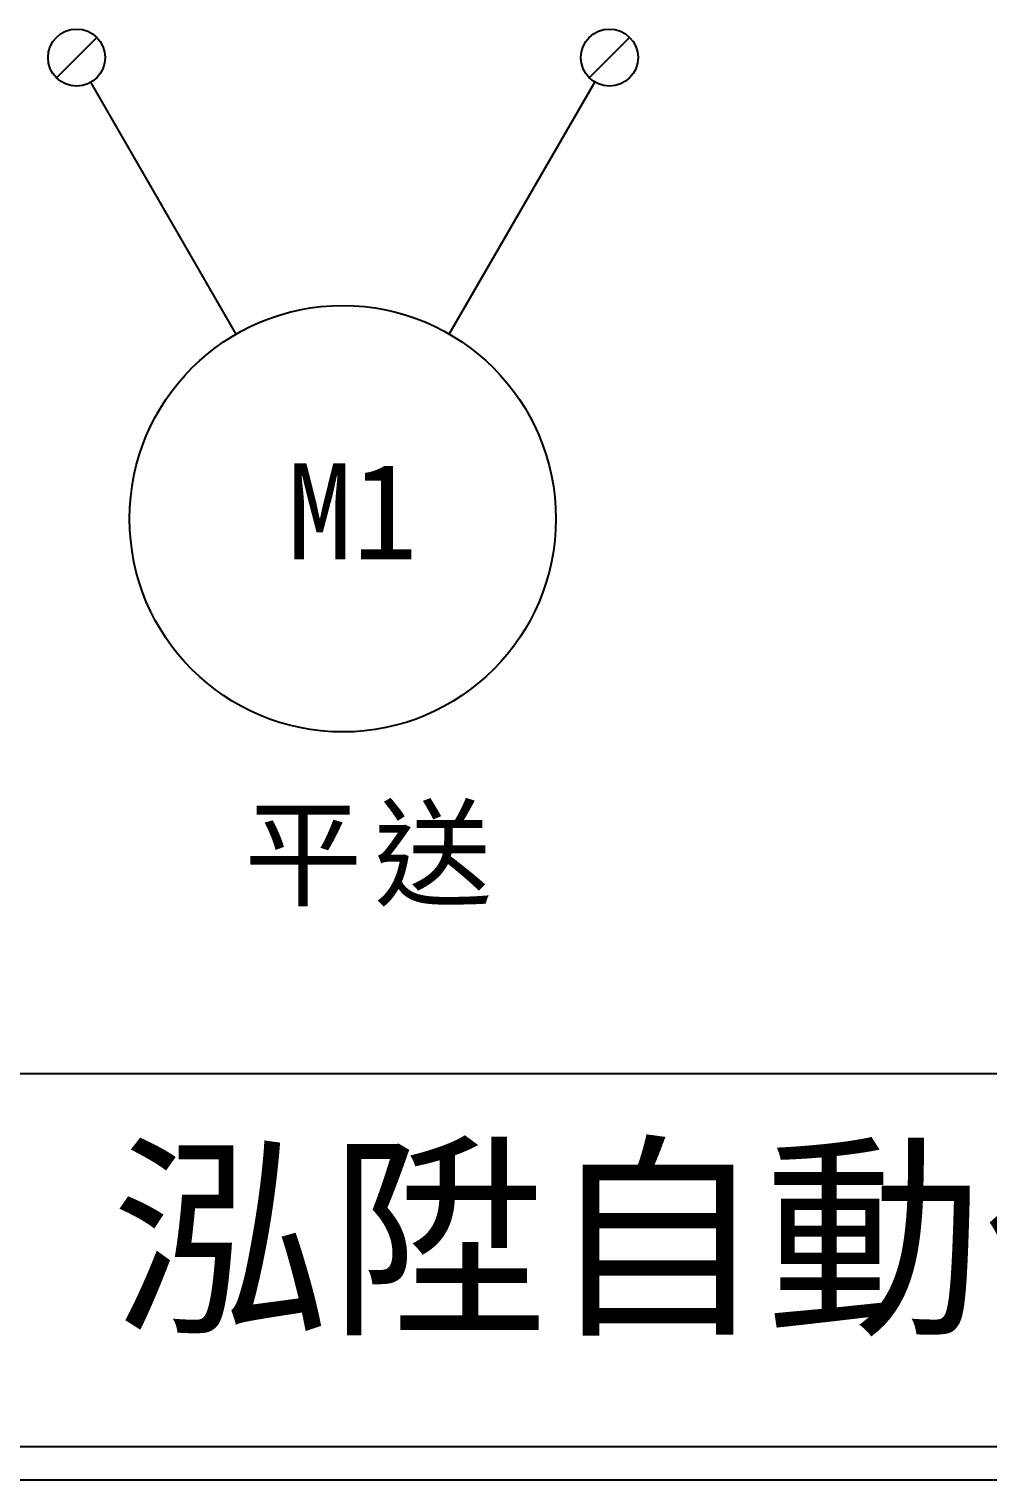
# Model space of a CAD drawing. Extents: x 10 to 297, y 3 to 207.
# Drawn here: x 45.5 to 81.5, y 3 to 57.4 of the extents above; entities that cross this region are included whole.
import ezdxf

# ---------------------------------------------------------------- set-up
doc = ezdxf.new("R2010")
doc.units = 0
doc.layers.get('0').update_dxf_attribs({"linetype": 'CONTINUOUS'})
doc.layers.add('圖框層', color=7, linetype='CONTINUOUS')
doc.styles.add('STSL', font='kaiu.ttf')
doc.styles.add('標楷體', font='kaiu.ttf')

msp = doc.modelspace()

# ---------------------------------------------------------------- linework, layer by layer
for p, q in [((48.065, 57.118), (46.551, 55.603)), ((68.065, 57.118), (66.551, 55.603)), ((53.296, 45.988), (47.843, 55.433)), ((61.296, 45.988), (66.755, 55.443))]:
    msp.add_line(p, q)
for centre, radius in [((47.308, 56.361), 1.071), ((67.308, 56.361), 1.071), ((57.296, 39.06), 8)]:
    msp.add_circle(centre, radius)
at = {"layer": '圖框層', "color": 7}
for p, q in [((11.25, 18.25), (295.75, 18.25)), ((11.25, 4.25), (295.75, 4.25)), ((10, 3), (297, 3))]:
    msp.add_line(p, q, dxfattribs=at)

# ---------------------------------------------------------------- texts
at = {"color": 0, "insert": (58.471, 28.117), "char_height": 3.25, "width": 24.14544, "attachment_point": 2, "style": '標楷體'}
msp.add_mtext('{\\T1.1;平送}', dxfattribs=at)
at = {"layer": '圖框層', "color": 4, "style": 'STSL'}
for s, height, p in [('M1', 3.6, (55.212, 37.537)), ('泓陞自動化科技有限公司', 6, (48.604, 9.076))]:
    msp.add_text(s, height=height, dxfattribs=at).set_placement(p)

doc.saveas('drawing.dxf')
